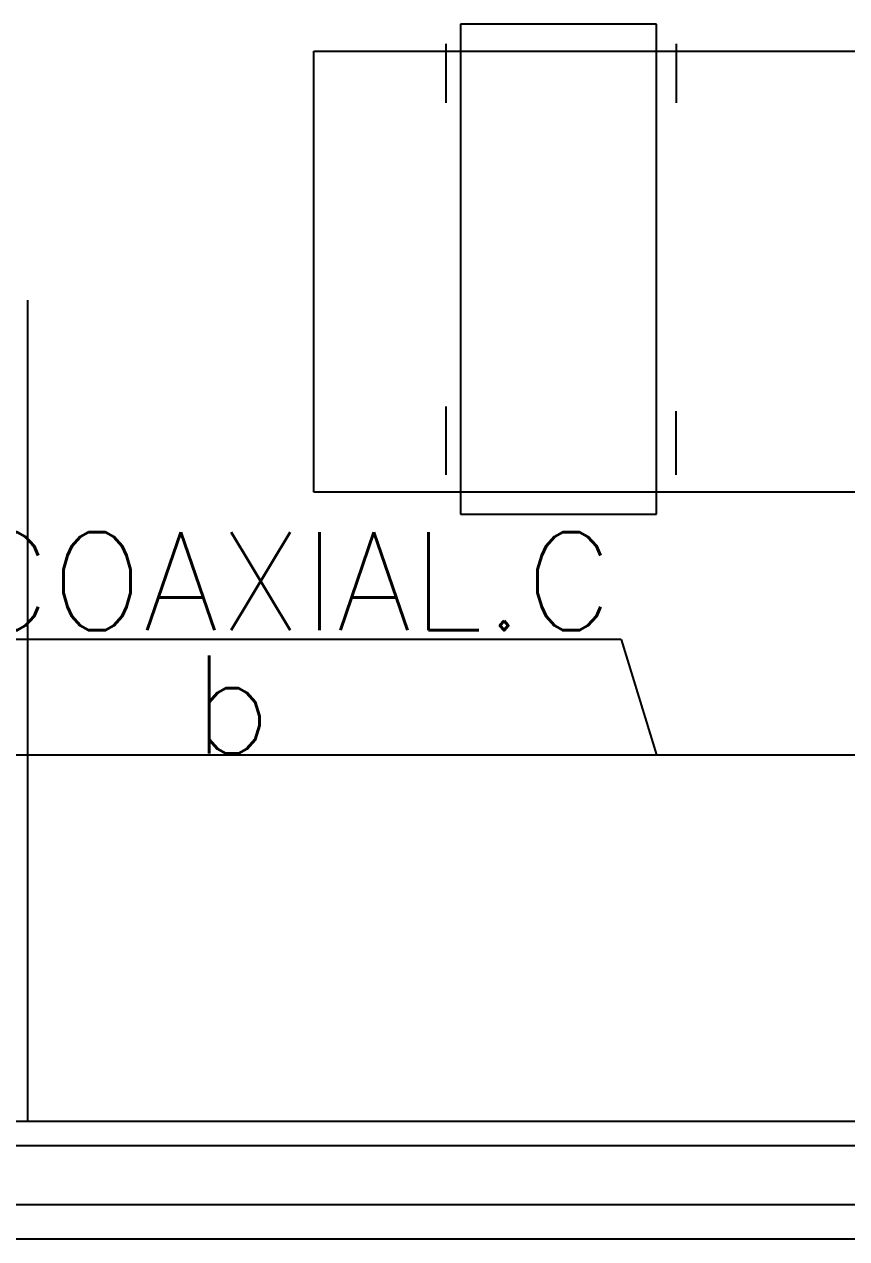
# Model space of a CAD drawing. Header units: inches. Extents: x 567429 to 582707, y 126347 to 133675.
# Drawn here: x 580875.9 to 581043.8, y 128996.8 to 129244.7 of the extents above; entities that cross this region are included whole.
import ezdxf
from ezdxf.enums import TextEntityAlignment as Align

# ---------------------------------------------------------------- set-up
doc = ezdxf.new("R2010")
doc.units = ezdxf.units.IN
doc.header["$MEASUREMENT"] = 0
for name, color, linetype in [('mobl', 11, 'Continuous'), ('SOUND', 3, 'Continuous'), ('SOUND WIRE', 4, 'Continuous'), ('win', 1, 'Continuous')]:
    doc.layers.add(name, color=color, linetype=linetype)
doc.styles.add('ROMANS', font='romans.shx')
doc.linetypes.add('ZIGZAG', pattern='A,0.0001,-0.2,[131,ltypeshp.shx,S=0.2,R=0,X=-0.2,Y=0],-0.4,[131,ltypeshp.shx,S=0.2,R=180,X=0.2,Y=0],-0.2', length=0.8001)

msp = doc.modelspace()

# ---------------------------------------------------------------- linework, layer by layer
at = {"layer": 'mobl', "color": 15}
for p, q in [((580964.99, 129244.7), (580964.99, 129144.7)), ((581004.99, 129244.7), (580964.99, 129244.7)), ((581004.99, 129144.7), (581004.99, 129244.7)), ((580961.99, 129240.7), (580961.99, 129228.7)), ((581008.99, 129240.7), (581008.99, 129228.7)), ((580934.99, 129239.2), (581134.99, 129239.2)), ((580934.99, 129149.2), (580934.99, 129239.2)), ((580961.99, 129166.7), (580961.99, 129152.7)), ((581008.99, 129152.7), (581008.99, 129165.7)), ((581134.99, 129149.2), (580934.99, 129149.2)), ((580964.99, 129144.7), (581004.99, 129144.7))]:
    msp.add_line(p, q, dxfattribs=at)
at = {"layer": 'mobl', "color": 15, "linetype": 'ZIGZAG', "ltscale": 20}
msp.add_line((580876.49, 129188.4, 0), (580876.49, 129020.79, 0), dxfattribs=at)
at = {"layer": 'SOUND', "color": 30, "ltscale": 7}
for q in [(580865.61, 129119.12), (581004.99, 129095.58)]:
    msp.add_line((580997.75, 129119.12), q, dxfattribs=at)
at = {"layer": 'SOUND WIRE'}
msp.add_line((580782.66, 129095.58), (581458.68, 129095.58), dxfattribs=at)
at = {"layer": 'win', "color": 15}
for p, q in [((580867.99, 129020.79, 0), (581067.99, 129020.79, 0)), ((580867.99, 129015.79, 0), (581067.99, 129015.79, 0)), ((577717.99, 129003.79, 0), (581067.99, 129003.79, 0)), ((577717.99, 128996.79, 0), (581067.99, 128996.79, 0))]:
    msp.add_line(p, q, dxfattribs=at)

# ---------------------------------------------------------------- texts
at = {"layer": 'SOUND', "color": 2, "ltscale": 8, "style": 'ROMANS'}
for s, p in [('COAXIAL.C', (580929.71, 129115)), ('b', (580918.34, 129089.83))]:
    msp.add_text(s, height=20, dxfattribs=at).set_placement(p, align=Align.BOTTOM_CENTER)

doc.saveas('drawing.dxf')
